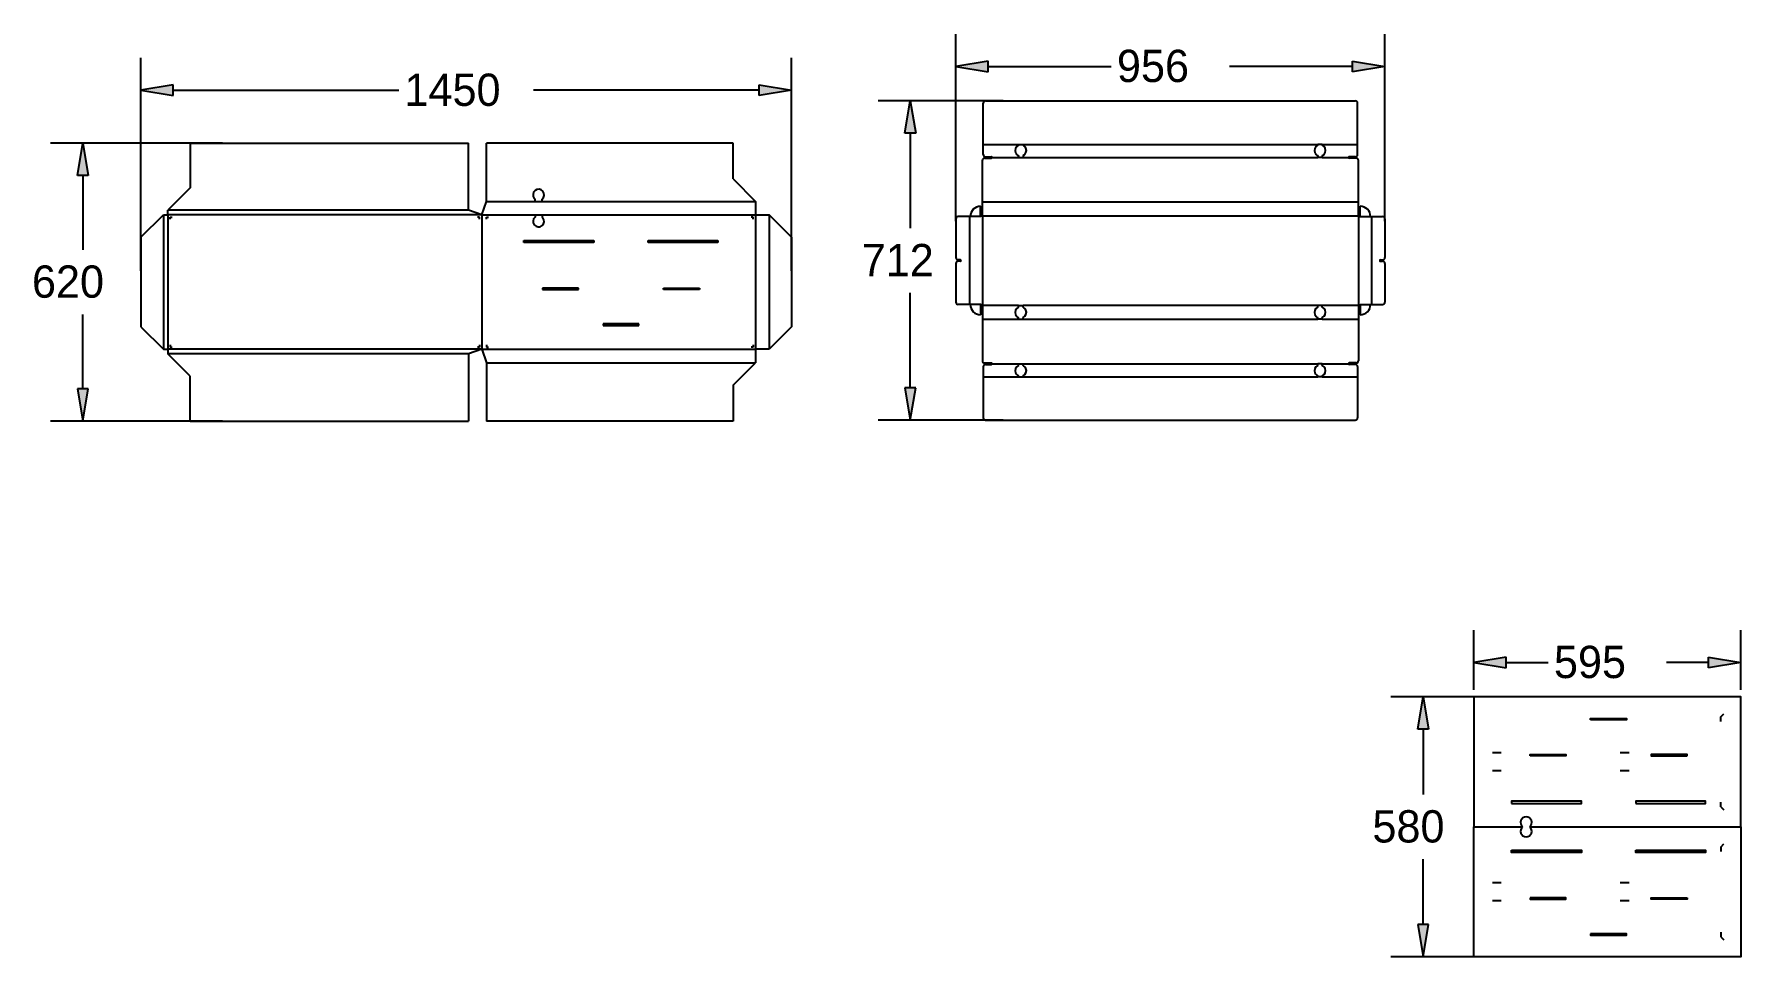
# Model space of a CAD drawing. Header units: inches. Extents: x -2212 to 1828, y -1374 to 4255.
# Drawn here: x -1976 to 1828, y -1374 to 684 of the extents above; entities that cross this region are included whole.
import ezdxf

# ---------------------------------------------------------------- set-up
doc = ezdxf.new("R2010")
doc.units = ezdxf.units.IN
doc.header["$MEASUREMENT"] = 0
doc.layers.add('_U+5200_U+677F', color=7, linetype='Continuous')
doc.layers.add('_U+6807_U+5C3A', color=7, linetype='Continuous')

msp = doc.modelspace()

# ---------------------------------------------------------------- hatches: boundary and pattern name
at = {"layer": '_U+5200_U+677F', "lineweight": -3}
h = msp.add_hatch(color=7, dxfattribs=at)
h.dxf.hatch_style = 2
h.paths.add_polyline_path([(150.8, 624), (78.8, 612), (150.8, 600)])
h = msp.add_hatch(color=7, dxfattribs=at)
h.dxf.hatch_style = 2
h.paths.add_polyline_path([(963, 624), (1035, 612), (963, 600)])
h = msp.add_hatch(color=7, dxfattribs=at)
h.dxf.hatch_style = 2
h.paths.add_polyline_path([(-34.8, 463), (-22.8, 535), (-10.8, 463)])
h = msp.add_hatch(color=7, dxfattribs=at)
h.dxf.hatch_style = 2
h.paths.add_polyline_path([(-34.8, -105), (-22.8, -177), (-10.8, -105)])
h = msp.add_hatch(color=7, dxfattribs=at)
h.dxf.hatch_style = 2
h.paths.add_polyline_path([(1305.5, -705.3), (1233.5, -717.3), (1305.5, -729.3)])
h = msp.add_hatch(color=7, dxfattribs=at)
h.dxf.hatch_style = 2
h.paths.add_polyline_path([(1756.5, -705.3), (1828.5, -717.3), (1756.5, -729.3)])
h = msp.add_hatch(color=7, dxfattribs=at)
h.dxf.hatch_style = 2
h.paths.add_polyline_path([(1108.5, -866), (1120.5, -794), (1132.5, -866)])
h = msp.add_hatch(color=7, dxfattribs=at)
h.dxf.hatch_style = 2
h.paths.add_polyline_path([(1108.5, -1302), (1120.5, -1374), (1132.5, -1302)])
at = {"layer": '_U+6807_U+5C3A', "lineweight": -3}
h = msp.add_hatch(color=7, dxfattribs=at)
h.dxf.hatch_style = 2
h.paths.add_polyline_path([(-1665.8, 570.8), (-1737.8, 558.8), (-1665.8, 546.8)])
h = msp.add_hatch(color=7, dxfattribs=at)
h.dxf.hatch_style = 2
h.paths.add_polyline_path([(-359.8, 570.8), (-287.8, 558.8), (-359.8, 546.8)])
h = msp.add_hatch(color=7, dxfattribs=at)
h.dxf.hatch_style = 2
h.paths.add_polyline_path([(-1879.5, 369), (-1867.5, 441), (-1855.5, 369)])
h = msp.add_hatch(color=7, dxfattribs=at)
h.dxf.hatch_style = 2
h.paths.add_polyline_path([(-1879.5, -107), (-1867.5, -179), (-1855.5, -107)])

# ---------------------------------------------------------------- linework, layer by layer
for p, q in [((1783.5, -839), (1790.6, -831.9)), ((1783.5, -849), (1783.5, -839)), ((1294.5, -919), (1274.5, -919)), ((1579.5, -919), (1559.5, -919)), ((1294.5, -959), (1274.5, -959)), ((1579.5, -959), (1559.5, -959)), ((1783.5, -1039), (1783.5, -1029)), ((1783.5, -1039), (1790.6, -1046.1)), ((1783.5, -1129), (1790.6, -1121.9)), ((1783.5, -1129), (1783.5, -1139)), ((1294.5, -1209), (1274.5, -1209)), ((1579.5, -1209), (1559.5, -1209)), ((1294.5, -1249), (1274.5, -1249)), ((1579.5, -1249), (1559.5, -1249)), ((1783.5, -1319), (1783.5, -1329)), ((1783.5, -1329), (1790.6, -1336.1))]:
    msp.add_line(p, q)
for points in [[(1358.1, -1084), (1828.5, -1084), (1828.5, -794), (1233.5, -794), (1233.5, -1084), (1341.8, -1084)], [(1358.1, -1084), (1828.5, -1084), (1828.5, -1374), (1233.5, -1374), (1233.5, -1084), (1341.8, -1084)]]:
    msp.add_lwpolyline(points)
for points in [[(1493.5, -845.5), (1493.5, -842.5), (1573.5, -842.5), (1573.5, -845.5)], [(1358.5, -925.5), (1358.5, -922.5), (1438.5, -922.5), (1438.5, -925.5)], [(1708.5, -925.5), (1708.5, -922.5), (1628.5, -922.5), (1628.5, -925.5)], [(1317.4, -1032), (1473, -1032), (1473, -1027), (1317.4, -1027)], [(1594, -1032), (1749.6, -1032), (1749.6, -1027), (1594, -1027)], [(1317.4, -1136), (1473, -1136), (1473, -1141), (1317.4, -1141)], [(1594, -1136), (1749.6, -1136), (1749.6, -1141), (1594, -1141)], [(1358.5, -1242.5), (1358.5, -1245.5), (1438.5, -1245.5), (1438.5, -1242.5)], [(1708.5, -1242.5), (1708.5, -1245.5), (1628.5, -1245.5), (1628.5, -1242.5)], [(1493.5, -1322.5), (1493.5, -1325.5), (1573.5, -1325.5), (1573.5, -1322.5)]]:
    msp.add_lwpolyline(points, close=True)
for centre, start, end in [((1349.9, -1074.5), 310.5358, 229.4642), ((1349.9, -1093.5), 130.5358, 49.4642)]:
    msp.add_arc(centre, 12.5, start, end)
at = {"layer": '_U+5200_U+677F', "color": 7, "lineweight": -3}
for p, q in [((78.8, 266.5), (78.8, 684)), ((1035, 266.5), (1035, 684)), ((150.8, 612), (424.9, 612)), ((963, 612), (688.9, 612)), ((1035, 612), (1035, 612)), ((183.8, 535), (-94.8, 535)), ((144.8, 535), (969, 535)), ((208.8, 535), (208.8, 535)), ((139.8, 438), (139.8, 530)), ((974, 438), (974, 530)), ((-22.8, 463), (-22.8, 251)), ((-1627.8, 441), (-1007.8, 441)), ((-1627.8, 441), (-1627.8, 341)), ((-1007.8, 291), (-1007.8, 441)), ((-967.8, 311), (-967.8, 441)), ((-417.8, 441), (-967.8, 441)), ((-417.8, 361), (-417.8, 441)), ((139.8, 415.5), (139.8, 438)), ((218.4, 438), (228.4, 438)), ((218.4, 438), (218.4, 436)), ((228.4, 438), (228.4, 436)), ((895.4, 438), (885.4, 438)), ((885.4, 438), (885.4, 436)), ((895.4, 438), (895.4, 436)), ((974, 415.5), (974, 438)), ((137.8, 310), (137.8, 402.5)), ((142.8, 407.5), (157.8, 407.5)), ((144.8, 410.5), (157.8, 410.5)), ((218.4, 413), (218.4, 409)), ((218.4, 409), (228.4, 409)), ((228.4, 413), (228.4, 409)), ((885.4, 413), (885.4, 409)), ((895.4, 409), (885.4, 409)), ((895.4, 413), (895.4, 409)), ((969, 410.5), (956, 410.5)), ((971, 407.5), (956, 407.5)), ((976, 310), (976, 402.5)), ((-417.8, 361), (-367.8, 311)), ((-1627.8, 341), (-1677.8, 291)), ((-977.8, 281), (-967.8, 311)), ((-859.4, 311), (-859.4, 315.9)), ((-859.4, 311), (-843.4, 311)), ((-843.4, 311), (-843.4, 315.9)), ((-367.8, 311), (-367.8, 281)), ((137.8, 279), (137.8, 310)), ((976, 279), (976, 310)), ((-1737.8, 231), (-1687.8, 281)), ((-1687.8, 281), (-1677.8, 281)), ((-1677.8, 281), (-1677.8, 291)), ((-977.8, 281), (-1007.8, 291)), ((-859.4, 281), (-843.4, 281)), ((-859.4, 281), (-859.4, 276.1)), ((-843.4, 281), (-843.4, 276.1)), ((-367.8, 281), (-337.8, 281)), ((-287.8, 231), (-337.8, 281)), ((78.8, 272), (78.8, 185.5)), ((110.8, 277), (83.8, 277)), ((133.8, 277), (133.8, 300)), ((137.8, 279), (133.8, 277)), ((976, 279), (980, 277)), ((980, 277), (980, 300)), ((1003, 277), (1030, 277)), ((1035, 272), (1035, 185.5)), ((-1737.8, 231), (-1737.8, 31)), ((-287.8, 231), (-287.8, 31)), ((78.8, 241.5), (78.8, 241.5)), ((1035, 241.5), (1035, 241.5)), ((-884, 224), (-728.4, 224)), ((-884, 219), (-884, 224)), ((-728.4, 219), (-884, 219)), ((-728.4, 224), (-728.4, 219)), ((-607.3, 224), (-451.7, 224)), ((-607.3, 219), (-607.3, 224)), ((-451.7, 219), (-607.3, 219)), ((-451.7, 224), (-451.7, 219)), ((78.8, 172.5), (78.8, 86)), ((88.8, 180.5), (83.8, 180.5)), ((88.8, 177.5), (83.8, 177.5)), ((1025, 180.5), (1030, 180.5)), ((1025, 177.5), (1030, 177.5)), ((1035, 172.5), (1035, 86)), ((-842.8, 117.5), (-842.8, 114.5)), ((-762.8, 117.5), (-842.8, 117.5)), ((-842.8, 114.5), (-762.8, 114.5)), ((-762.8, 114.5), (-762.8, 117.5)), ((-572.8, 114.5), (-572.8, 117.5)), ((-572.8, 117.5), (-492.8, 117.5)), ((-492.8, 114.5), (-572.8, 114.5)), ((-492.8, 117.5), (-492.8, 114.5)), ((-22.8, -105), (-22.8, 107)), ((110.8, 81), (83.8, 81)), ((137.8, 79), (133.8, 81)), ((133.8, 81), (133.8, 58)), ((137.8, 79), (137.8, 48)), ((218.4, 79), (228.4, 79)), ((218.4, 74.9), (218.4, 79)), ((228.4, 74.9), (228.4, 79)), ((895.4, 79), (885.4, 79)), ((885.4, 74.9), (885.4, 79)), ((895.4, 74.9), (895.4, 79)), ((976, 79), (980, 81)), ((976, 79), (976, 48)), ((980, 81), (980, 58)), ((1003, 81), (1030, 81)), ((137.8, 48), (137.8, -44.5)), ((218.4, 48), (218.4, 51.9)), ((218.4, 48), (228.4, 48)), ((228.4, 48), (228.4, 51.9)), ((885.4, 48), (885.4, 51.9)), ((895.4, 48), (885.4, 48)), ((895.4, 48), (895.4, 51.9)), ((976, 48), (976, -44.5)), ((-1737.8, 31), (-1687.8, -19)), ((-707.8, 37.5), (-707.8, 34.5)), ((-627.8, 37.5), (-707.8, 37.5)), ((-707.8, 34.5), (-627.8, 34.5)), ((-627.8, 34.5), (-627.8, 37.5)), ((-287.8, 31), (-337.8, -19)), ((-1687.8, -19), (-1677.8, -19)), ((-1677.8, -19), (-1677.8, -29)), ((-1627.8, -79), (-1677.8, -29)), ((-977.8, -19), (-1007.8, -29)), ((-1007.8, -29), (-1007.8, -179)), ((-977.8, -19), (-967.8, -49)), ((-367.8, -19), (-367.8, -49)), ((-337.8, -19), (-367.8, -19)), ((-967.8, -49), (-967.8, -179)), ((-417.8, -99), (-367.8, -49)), ((139.8, -57.5), (139.8, -80)), ((142.8, -49.5), (157.8, -49.5)), ((144.8, -52.5), (157.8, -52.5)), ((218.4, -51), (228.4, -51)), ((218.4, -55.1), (218.4, -51)), ((228.4, -55.1), (228.4, -51)), ((895.4, -51), (885.4, -51)), ((885.4, -55.1), (885.4, -51)), ((895.4, -55.1), (895.4, -51)), ((971, -49.5), (956, -49.5)), ((969, -52.5), (956, -52.5)), ((974, -57.5), (974, -80)), ((-1627.8, -179), (-1627.8, -79)), ((-417.8, -99), (-417.8, -179)), ((139.8, -80), (139.8, -172)), ((218.4, -80), (218.4, -78.1)), ((218.4, -80), (228.4, -80)), ((228.4, -80), (228.4, -78.1)), ((885.4, -80), (885.4, -78.1)), ((895.4, -80), (885.4, -80)), ((895.4, -80), (895.4, -78.1)), ((974, -80), (974, -172)), ((-1627.8, -179), (-1007.8, -179)), ((-417.8, -179), (-967.8, -179)), ((183.8, -177), (-94.8, -177)), ((-22.8, -177), (-22.8, -177)), ((144.8, -177), (969, -177)), ((208.8, -177), (208.8, -177)), ((1233.5, -778.1), (1233.5, -645.3)), ((1828.5, -778.1), (1828.5, -645.3)), ((1305.5, -717.3), (1399, -717.3)), ((1756.5, -717.3), (1663, -717.3)), ((1828.5, -717.3), (1828.5, -717.3)), ((1255.1, -794), (1048.5, -794)), ((1120.5, -866), (1120.5, -1012)), ((1120.5, -1302), (1120.5, -1156)), ((1255.1, -1374), (1048.5, -1374)), ((1120.5, -1374), (1120.5, -1374))]:
    msp.add_line(p, q, dxfattribs=at)
at = {"layer": '_U+5200_U+677F', "lineweight": -3}
for p, q in [((150.8, 624), (78.8, 612)), ((78.8, 612), (150.8, 600)), ((150.8, 600), (150.8, 624)), ((963, 624), (1035, 612)), ((963, 600), (963, 624)), ((1035, 612), (963, 600)), ((-34.8, 463), (-22.8, 535)), ((-22.8, 535), (-10.8, 463)), ((-10.8, 463), (-34.8, 463)), ((-34.8, -105), (-22.8, -177)), ((-10.8, -105), (-34.8, -105)), ((-22.8, -177), (-10.8, -105)), ((1305.5, -705.3), (1233.5, -717.3)), ((1233.5, -717.3), (1305.5, -729.3)), ((1305.5, -729.3), (1305.5, -705.3)), ((1756.5, -705.3), (1828.5, -717.3)), ((1756.5, -729.3), (1756.5, -705.3)), ((1828.5, -717.3), (1756.5, -729.3)), ((1108.5, -866), (1120.5, -794)), ((1120.5, -794), (1132.5, -866)), ((1132.5, -866), (1108.5, -866)), ((1108.5, -1302), (1120.5, -1374)), ((1132.5, -1302), (1108.5, -1302)), ((1120.5, -1374), (1132.5, -1302))]:
    msp.add_line(p, q, dxfattribs=at)
at = {"layer": '_U+5200_U+677F', "color": 3, "lineweight": -3}
for p, q in [((139.8, 438), (885.4, 438)), ((895.4, 438), (974, 438)), ((159.3, 409), (885.4, 409)), ((895.4, 409), (954.5, 409)), ((-967.8, 311), (-367.8, 311)), ((137.8, 310), (976, 310)), ((-1687.8, 281), (-1687.8, -19)), ((-1007.8, 291), (-1677.8, 291)), ((-977.8, 281), (-1677.8, 281)), ((-1677.8, 281), (-1677.8, -19)), ((-1672.8, 271), (-1672.8, 276)), ((-1672.8, 276), (-1667.8, 276)), ((-982.8, 276), (-987.8, 276)), ((-982.8, 271), (-982.8, 276)), ((-977.8, 281), (-367.8, 281)), ((-977.8, 281), (-977.8, -19)), ((-967.8, 271), (-967.8, 276)), ((-967.8, 276), (-962.8, 276)), ((-372.8, 276), (-377.8, 276)), ((-372.8, 271), (-372.8, 276)), ((-367.8, 281), (-367.8, -19)), ((-337.8, 281), (-337.8, -19)), ((108.8, 277), (108.8, 81)), ((133.8, 277), (110.8, 277)), ((137.8, 279), (137.8, 79)), ((137.8, 279), (976, 279)), ((976, 279), (976, 79)), ((980, 277), (1003, 277)), ((1005, 277), (1005, 81)), ((133.8, 81), (110.8, 81)), ((218.4, 79), (137.8, 79)), ((885.4, 79), (228.4, 79)), ((976, 79), (895.4, 79)), ((980, 81), (1003, 81)), ((137.8, 48), (218.4, 48)), ((228.4, 48), (885.4, 48)), ((895.4, 48), (976, 48)), ((-977.8, -19), (-1677.8, -19)), ((-1007.8, -29), (-1677.8, -29)), ((-1672.8, -9), (-1672.8, -14)), ((-1672.8, -14), (-1667.8, -14)), ((-982.8, -14), (-987.8, -14)), ((-982.8, -9), (-982.8, -14)), ((-977.8, -19), (-367.8, -19)), ((-967.8, -9), (-967.8, -14)), ((-967.8, -14), (-962.8, -14)), ((-372.8, -14), (-377.8, -14)), ((-372.8, -9), (-372.8, -14)), ((-967.8, -49), (-367.8, -49)), ((159.3, -51), (218.4, -51)), ((228.4, -51), (885.4, -51)), ((895.4, -51), (954.5, -51)), ((139.8, -80), (218.4, -80)), ((228.4, -80), (885.4, -80)), ((895.4, -80), (974, -80))]:
    msp.add_line(p, q, dxfattribs=at)
at = {"layer": '_U+5200_U+677F', "color": 7, "lineweight": -3}
for points in [[(144.8, 535), (142.1, 535), (139.8, 532.7), (139.8, 530)], [(974, 530), (974, 532.7), (971.8, 535), (969, 535)], [(218.4, 436), (212.1, 433.2), (209.2, 425.8), (211.9, 419.5)], [(211.9, 419.5), (213.2, 416.6), (215.5, 414.3), (218.4, 413)], [(234.9, 429.5), (233.6, 432.4), (231.3, 434.7), (228.4, 436)], [(228.4, 413), (234.7, 415.8), (237.6, 423.1), (234.9, 429.5)], [(885.4, 436), (879.1, 433.2), (876.2, 425.8), (879, 419.5)], [(879, 419.5), (880.2, 416.6), (882.5, 414.3), (885.4, 413)], [(901.9, 429.5), (900.7, 432.4), (898.3, 434.7), (895.4, 436)], [(895.4, 413), (901.8, 415.8), (904.7, 423.1), (901.9, 429.5)], [(142.8, 407.5), (140.1, 407.5), (137.8, 405.2), (137.8, 402.5)], [(139.8, 415.5), (139.8, 412.7), (142.1, 410.5), (144.8, 410.5)], [(969, 410.5), (971.8, 410.5), (974, 412.7), (974, 415.5)], [(976, 402.5), (976, 405.2), (973.8, 407.5), (971, 407.5)], [(83.8, 277), (81.1, 277), (78.8, 274.7), (78.8, 272)], [(133.8, 300), (121.1, 300), (110.8, 289.7), (110.8, 277)], [(1003, 277), (1003, 289.7), (992.7, 300), (980, 300)], [(1035, 272), (1035, 274.7), (1032.8, 277), (1030, 277)], [(78.8, 185.5), (78.8, 182.7), (81.1, 180.5), (83.8, 180.5)], [(83.8, 177.5), (81.1, 177.5), (78.8, 175.2), (78.8, 172.5)], [(1030, 180.5), (1032.8, 180.5), (1035, 182.7), (1035, 185.5)], [(1035, 172.5), (1035, 175.2), (1032.8, 177.5), (1030, 177.5)], [(78.8, 86), (78.8, 83.2), (81.1, 81), (83.8, 81)], [(110.8, 81), (110.8, 68.3), (121.1, 58), (133.8, 58)], [(980, 58), (992.7, 58), (1003, 68.3), (1003, 81)], [(1030, 81), (1032.8, 81), (1035, 83.2), (1035, 86)], [(218.4, 74.9), (212.1, 72.2), (209.2, 64.8), (211.9, 58.4)], [(211.9, 58.4), (213.2, 55.5), (215.5, 53.2), (218.4, 51.9)], [(234.9, 68.4), (233.6, 71.3), (231.3, 73.7), (228.4, 74.9)], [(228.4, 51.9), (234.7, 54.7), (237.6, 62.1), (234.9, 68.4)], [(885.4, 74.9), (879.1, 72.2), (876.2, 64.8), (879, 58.4)], [(879, 58.4), (880.2, 55.5), (882.5, 53.2), (885.4, 51.9)], [(901.9, 68.4), (900.7, 71.3), (898.3, 73.7), (895.4, 74.9)], [(895.4, 51.9), (901.8, 54.7), (904.7, 62.1), (901.9, 68.4)], [(137.8, -44.5), (137.8, -47.3), (140.1, -49.5), (142.8, -49.5)], [(144.8, -52.5), (142.1, -52.5), (139.8, -54.8), (139.8, -57.5)], [(218.4, -55.1), (212.1, -57.8), (209.2, -65.2), (211.9, -71.6)], [(211.9, -71.6), (213.2, -74.5), (215.5, -76.8), (218.4, -78.1)], [(234.9, -61.6), (233.6, -58.7), (231.3, -56.3), (228.4, -55.1)], [(228.4, -78.1), (234.7, -75.3), (237.6, -67.9), (234.9, -61.6)], [(885.4, -55.1), (879.1, -57.8), (876.2, -65.2), (879, -71.6)], [(879, -71.6), (880.2, -74.5), (882.5, -76.8), (885.4, -78.1)], [(901.9, -61.6), (900.7, -58.7), (898.3, -56.3), (895.4, -55.1)], [(895.4, -78.1), (901.8, -75.3), (904.7, -67.9), (901.9, -61.6)], [(974, -57.5), (974, -54.8), (971.8, -52.5), (969, -52.5)], [(971, -49.5), (973.8, -49.5), (976, -47.3), (976, -44.5)], [(139.8, -172), (139.8, -174.8), (142.1, -177), (144.8, -177)], [(969, -177), (971.8, -177), (974, -174.8), (974, -172)]]:
    msp.add_open_spline(points, degree=3, dxfattribs=at)
for points, knots in [([(157.8, 407.5), (158.7, 407.5), (159.3, 408.1), (159.3, 409), (159.3, 409.8), (158.7, 410.5), (157.8, 410.5)], [0, 0, 0, 0, 1, 1, 1, 2, 2, 2, 2]), ([(956, 410.5), (955.2, 410.5), (954.5, 409.8), (954.5, 409), (954.5, 408.1), (955.2, 407.5), (956, 407.5)], [0, 0, 0, 0, 1, 1, 1, 2, 2, 2, 2]), ([(-843.4, 315.9), (-838.1, 320.3), (-837.4, 328.2), (-841.8, 333.5), (-846.2, 338.8), (-854.1, 339.5), (-859.4, 335.1), (-864.7, 330.7), (-865.4, 322.8), (-861, 317.5), (-860.5, 316.9), (-860, 316.4), (-859.4, 315.9)], [0, 0, 0, 0, 1, 1, 1, 2, 2, 2, 3, 3, 3, 4, 4, 4, 4]), ([(-859.4, 276.1), (-864.7, 271.7), (-865.4, 263.8), (-861, 258.5), (-856.6, 253.2), (-848.7, 252.5), (-843.4, 256.9), (-838.1, 261.3), (-837.4, 269.2), (-841.8, 274.5), (-842.3, 275.1), (-842.8, 275.6), (-843.4, 276.1)], [0, 0, 0, 0, 1, 1, 1, 2, 2, 2, 3, 3, 3, 4, 4, 4, 4]), ([(88.8, 177.5), (89.7, 177.5), (90.3, 178.1), (90.3, 179), (90.3, 179.8), (89.7, 180.5), (88.8, 180.5)], [0, 0, 0, 0, 1, 1, 1, 2, 2, 2, 2]), ([(1025, 180.5), (1024.2, 180.5), (1023.5, 179.8), (1023.5, 179), (1023.5, 178.1), (1024.2, 177.5), (1025, 177.5)], [0, 0, 0, 0, 1, 1, 1, 2, 2, 2, 2]), ([(157.8, -52.5), (158.7, -52.5), (159.3, -51.9), (159.3, -51), (159.3, -50.2), (158.7, -49.5), (157.8, -49.5)], [0, 0, 0, 0, 1, 1, 1, 2, 2, 2, 2]), ([(956, -49.5), (955.2, -49.5), (954.5, -50.2), (954.5, -51), (954.5, -51.9), (955.2, -52.5), (956, -52.5)], [0, 0, 0, 0, 1, 1, 1, 2, 2, 2, 2])]:
    msp.add_open_spline(points, degree=3, knots=knots, dxfattribs=at)
at = {"layer": '_U+6807_U+5C3A', "color": 7, "lineweight": -3}
for p, q in [((-1737.8, 156), (-1737.8, 630.8)), ((-287.8, 156), (-287.8, 630.8)), ((-1665.8, 558.8), (-1162.8, 558.8)), ((-359.8, 558.8), (-862.8, 558.8)), ((-287.8, 558.8), (-287.8, 558.8)), ((-1555.8, 441), (-1939.5, 441)), ((-1867.5, 369), (-1867.5, 203)), ((-1867.5, -107), (-1867.5, 59)), ((-1555.8, -179), (-1939.5, -179)), ((-1867.5, -179), (-1867.5, -179))]:
    msp.add_line(p, q, dxfattribs=at)
at = {"layer": '_U+6807_U+5C3A', "lineweight": -3}
for p, q in [((-1665.8, 570.8), (-1737.8, 558.8)), ((-1665.8, 546.8), (-1665.8, 570.8)), ((-359.8, 570.8), (-287.8, 558.8)), ((-359.8, 546.8), (-359.8, 570.8)), ((-1737.8, 558.8), (-1665.8, 546.8)), ((-287.8, 558.8), (-359.8, 546.8)), ((-1879.5, 369), (-1867.5, 441)), ((-1867.5, 441), (-1855.5, 369)), ((-1855.5, 369), (-1879.5, 369)), ((-1879.5, -107), (-1867.5, -179)), ((-1855.5, -107), (-1879.5, -107)), ((-1867.5, -179), (-1855.5, -107))]:
    msp.add_line(p, q, dxfattribs=at)

# ---------------------------------------------------------------- texts
at = {"layer": '_U+5200_U+677F', "color": 7, "lineweight": -3}
for s, p in [('956', (437.7, 577.1)), ('712', (-131.2, 144)), ('595', (1411.8, -752.2)), ('580', (1007.2, -1118.9))]:
    msp.add_text(s, height=72, dxfattribs=at).set_placement(p)
at = {"layer": '_U+6807_U+5C3A', "color": 7, "lineweight": -3}
for s, p in [('1450', (-1150.4, 523.9)), ('620', (-1980.7, 96.1))]:
    msp.add_text(s, height=72, dxfattribs=at).set_placement(p)

doc.saveas('drawing.dxf')
